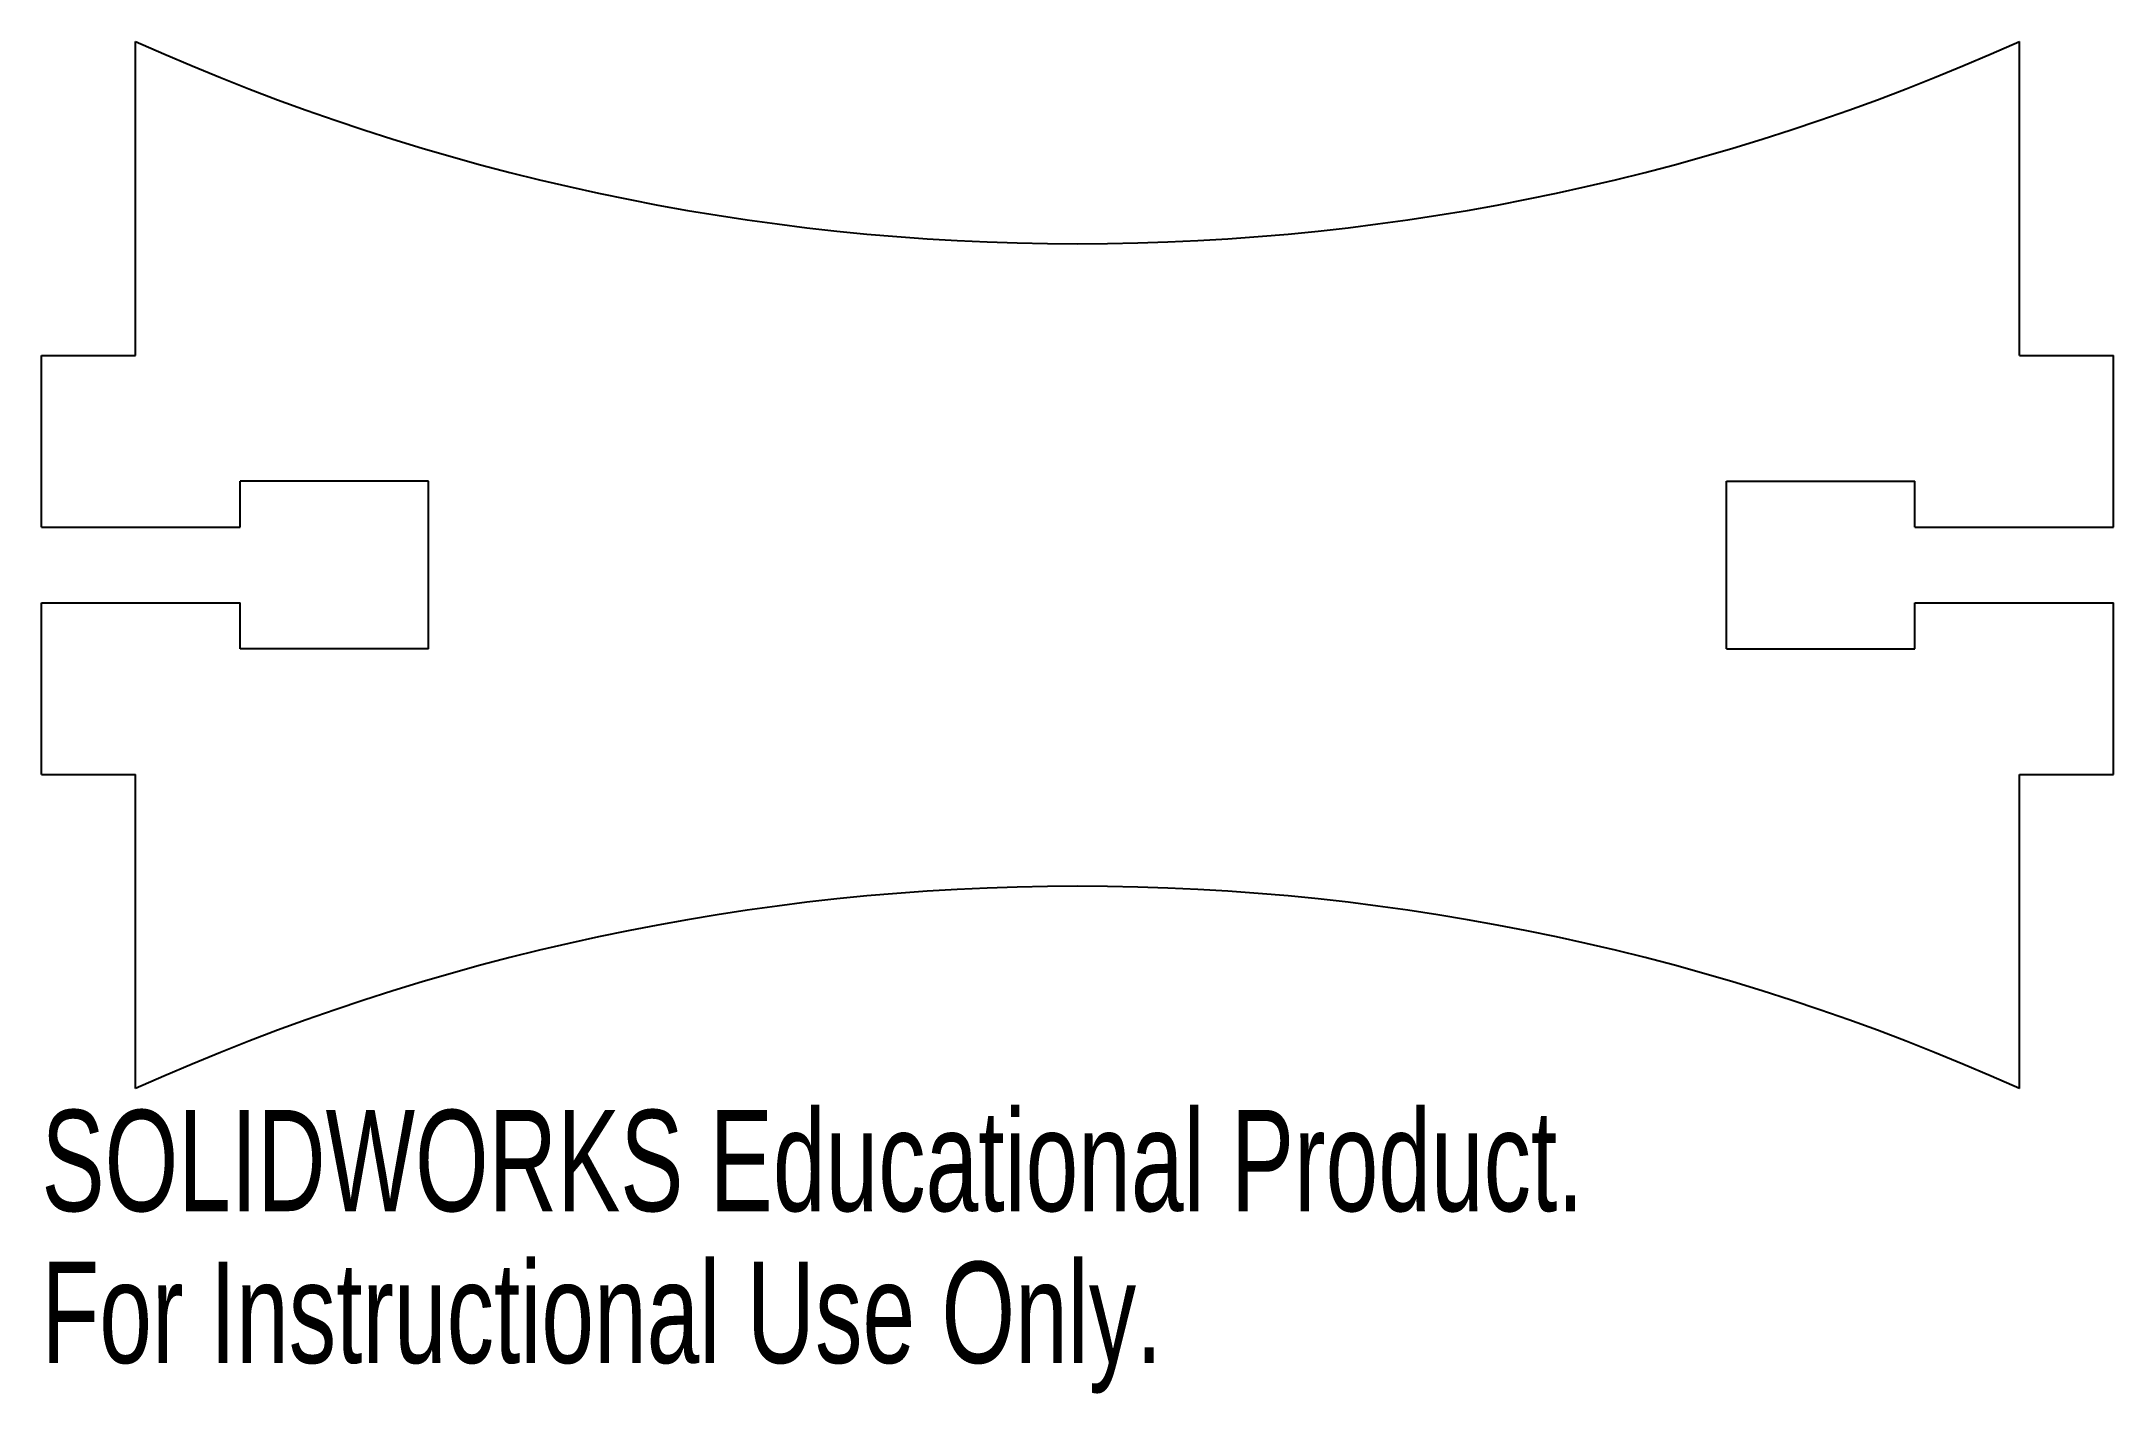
# Model space of a CAD drawing. Header units: millimetres. Extents: x -49.5 to 49.5, y -39.6 to 25.
import ezdxf

# ---------------------------------------------------------------- set-up
doc = ezdxf.new("R2010")
doc.units = ezdxf.units.MM
doc.styles.add('SLDTEXTSTYLE0', font='TXT', dxfattribs={"width": 0.7})

msp = doc.modelspace()

# ---------------------------------------------------------------- linework, layer by layer
at = {"color": 7, "linetype": 'Continuous', "lineweight": 25}
for p, q in [((-45, 10), (-45, 25)), ((45, 10), (45, 25)), ((-49.5, 1.8), (-49.5, 10)), ((-49.5, 10), (-45, 10)), ((45, 10), (49.5, 10)), ((49.5, 1.8), (49.5, 10)), ((-31, 4), (-40, 4)), ((-40, 1.8), (-40, 4)), ((-31, -4), (-31, 4)), ((31, 4), (40, 4)), ((31, -4), (31, 4)), ((40, 1.8), (40, 4)), ((-49.5, 1.8), (-40, 1.8)), ((40, 1.8), (49.5, 1.8)), ((-49.5, -10), (-49.5, -1.8)), ((-49.5, -1.8), (-40, -1.8)), ((-40, -4), (-40, -1.8)), ((40, -4), (40, -1.8)), ((40, -1.8), (49.5, -1.8)), ((49.5, -10), (49.5, -1.8)), ((-31, -4), (-40, -4)), ((31, -4), (40, -4)), ((-49.5, -10), (-45, -10)), ((-45, -25), (-45, -10)), ((45, -10), (49.5, -10)), ((45, -25), (45, -10))]:
    msp.add_line(p, q, dxfattribs=at)
for centre, start, end in [((0, 125), 245.77225, 294.22775), ((0, -125), 65.77225, 114.22775)]:
    msp.add_arc(centre, 109.659, start, end, dxfattribs=at)

# ---------------------------------------------------------------- texts
at = {"color": 7, "linetype": 'Continuous', "char_height": 4.83362, "attachment_point": 1, "style": 'SLDTEXTSTYLE0'}
for s, insert in [('SOLIDWORKS Educational Product.', (-49.5, -26.02)), ('For Instructional Use Only.', (-49.5, -33.27))]:
    msp.add_mtext(s, dxfattribs=dict(at, insert=insert))

doc.saveas('drawing.dxf')
